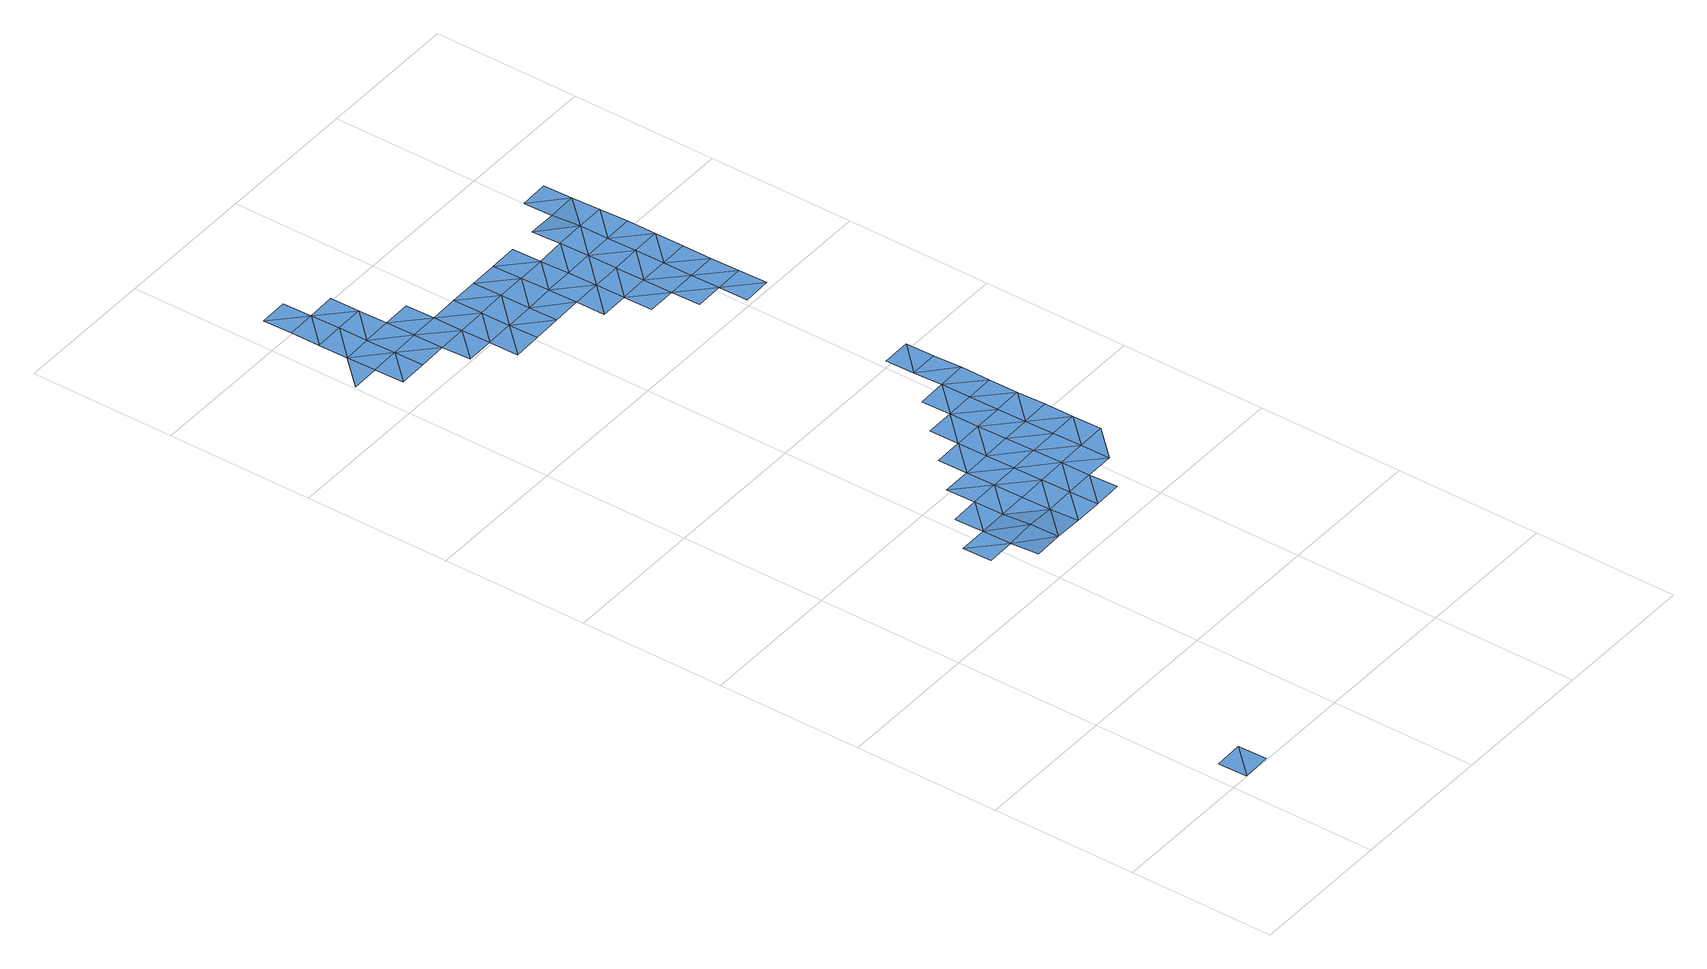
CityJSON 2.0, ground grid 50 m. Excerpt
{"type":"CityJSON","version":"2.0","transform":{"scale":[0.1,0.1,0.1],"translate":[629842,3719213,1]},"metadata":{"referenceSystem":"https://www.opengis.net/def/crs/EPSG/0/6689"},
"CityObjects":{
"waterbody1":{"type":"WaterBody","attributes":{"name":"福岡県津波浸水想定図","class":"1140","function":"2","WaterBodyTsunamiRiskAttribute.description":"1","WaterBodyTsunamiRiskAttribute.rank":"2"},"geometry":[{"type":"MultiSurface","lod":"1","boundaries":[[[0,1,2]],[[0,3,1]],[[4,5,6]],[[6,5,7]],[[8,9,5]],[[5,9,10]],[[9,11,10]],[[11,9,12]],[[12,13,11]],[[14,15,16]],[[12,17,13]],[[15,14,18]],[[19,20,18]],[[20,21,18]],[[22,23,24]],[[25,26,27]],[[28,29,20]],[[22,30,23]],[[27,26,31]],[[20,29,32]],[[26,33,34]],[[35,36,23]],[[37,23,36]],[[26,34,38]],[[39,40,41]],[[34,42,38]],[[39,41,43]],[[44,45,46]],[[47,44,46]],[[48,49,50]],[[51,45,52]],[[49,53,50]],[[45,44,52]],[[50,54,47]],[[53,54,50]]]}]},
"waterbody2":{"type":"WaterBody","attributes":{"name":"福岡県津波浸水想定図","class":"1140","function":"2","WaterBodyTsunamiRiskAttribute.description":"1","WaterBodyTsunamiRiskAttribute.rank":"1"},"geometry":[{"type":"MultiSurface","lod":"1","boundaries":[[[5,10,7]],[[55,7,10]],[[56,7,57]],[[7,55,57]],[[11,55,10]],[[55,58,57]],[[59,55,11]],[[57,58,60]],[[58,55,59]],[[58,22,60]],[[13,25,11]],[[16,61,62]],[[59,25,58]],[[59,11,25]],[[62,61,63]],[[27,22,58]],[[16,15,61]],[[58,25,27]],[[64,15,18]],[[65,63,61]],[[22,27,30]],[[61,15,64]],[[18,21,64]],[[32,21,20]],[[66,61,64]],[[30,27,31]],[[31,67,30]],[[32,68,21]],[[30,35,23]],[[67,35,30]],[[31,26,38]],[[32,29,40]],[[69,67,31]],[[70,35,67]],[[71,32,40]],[[31,38,69]],[[72,36,35]],[[70,67,69]],[[40,39,71]],[[72,35,70]],[[38,73,69]],[[69,73,70]],[[74,36,72]],[[75,36,76]],[[38,42,73]],[[76,36,74]],[[77,72,70]],[[71,39,78]],[[79,39,43]],[[77,74,72]],[[70,73,80]],[[39,79,78]],[[70,80,77]],[[43,81,79]],[[76,74,82]],[[82,74,77]],[[83,76,84]],[[78,79,85]],[[81,86,46]],[[76,82,84]],[[83,87,88]],[[45,81,46]],[[83,84,89]],[[79,51,85]],[[79,81,51]],[[51,81,45]],[[83,89,87]],[[85,51,90]],[[47,54,44]],[[91,52,44]],[[91,92,52]],[[44,54,93]],[[53,49,94]],[[44,93,91]],[[53,95,54]],[[54,95,93]],[[53,94,96]],[[97,92,91]],[[95,53,96]],[[93,95,98]],[[91,93,99]],[[91,100,97]],[[99,100,91]],[[93,98,99]],[[97,100,101]],[[101,100,102]]]}]},
"waterbody3":{"type":"WaterBody","attributes":{"name":"福岡県津波浸水想定図","class":"1140","function":"2","WaterBodyTsunamiRiskAttribute.description":"1","WaterBodyTsunamiRiskAttribute.rank":"3"},"geometry":[{"type":"MultiSurface","lod":"1","boundaries":[[[103,104,14]],[[19,104,105]],[[14,104,19]],[[105,106,19]],[[18,14,19]],[[106,28,19]],[[28,20,19]],[[17,33,13]],[[13,26,25]],[[33,17,107]],[[28,108,29]],[[26,13,33]],[[108,109,29]],[[110,41,109]],[[111,41,110]],[[29,109,40]],[[109,41,40]],[[41,111,112]],[[41,112,43]],[[112,86,43]],[[43,86,81]],[[46,86,113]],[[113,114,46]],[[48,114,115]],[[48,50,114]],[[46,114,47]],[[116,117,48]],[[114,50,47]],[[117,49,48]],[[118,119,117]],[[120,49,117]],[[119,120,117]],[[94,49,120]]]}]}
},
"vertices":[
[68,1,8],[166,103,9],[66,101,7],[168,3,9],[445,1208,10],[545,1210,10],[443,1308,10],[543,1310,10],[547,1110,16],[647,1112,16],[645,1212,16],[745,1214,8],[747,1114,12],[845,1216,9],[104,3302,8],[202,3404,10],[102,3402,8],[847,1116,9],[204,3304,9],[206,3204,9],[306,3206,9],[304,3306,9],[739,1514,9],[837,1616,9],[737,1614,9],[843,1316,8],[943,1318,9],[841,1416,8],[308,3106,9],[408,3108,8],[839,1516,8],[941,1418,8],[406,3208,8],[945,1218,9],[1045,1220,8],[937,1618,7],[935,1718,9],[835,1716,10],[1043,1320,8],[608,3111,9],[508,3110,9],[510,3010,7],[1143,1322,7],[610,3011,8],[910,3017,11],[810,3015,10],[812,2915,11],[912,2917,11],[916,2717,10],[1016,2719,9],[914,2817,10],[808,3115,8],[908,3117,11],[1014,2819,9],[1012,2919,11],
[643,1312,9],[541,1410,9],[641,1412,9],[741,1414,8],[743,1314,8],[639,1512,9],[200,3504,9],[100,3502,9],[98,3602,9],[302,3406,9],[198,3604,9],[300,3506,9],[939,1518,8],[404,3308,8],[1041,1420,8],[1039,1520,8],[506,3210,9],[1037,1620,7],[1141,1422,8],[1035,1720,9],[933,1818,9],[1033,1820,10],[1137,1622,7],[606,3211,9],[708,3113,8],[1139,1522,8],[710,3013,11],[1135,1722,7],[1031,1920,7],[1133,1822,10],[706,3213,8],[712,2913,11],[1129,2021,7],[1029,2020,7],[1131,1921,7],[806,3215,8],[1008,3119,11],[906,3217,9],[1010,3019,11],[1115,2721,9],[1112,2921,11],[1114,2821,9],[1006,3219,6],[1110,3021,11],[1108,3121,9],[1106,3221,6],[1004,3319,6],[1104,3321,6],
[6,3200,9],[106,3202,8],[108,3102,8],[208,3104,8],[947,1118,10],[310,3006,10],[410,3008,7],[412,2908,7],[512,2910,7],[612,2912,8],[714,2814,10],[814,2815,10],[816,2716,10],[918,2617,10],[1017,2619,9],[1019,2519,9],[1119,2521,9],[1117,2621,9]
]}
